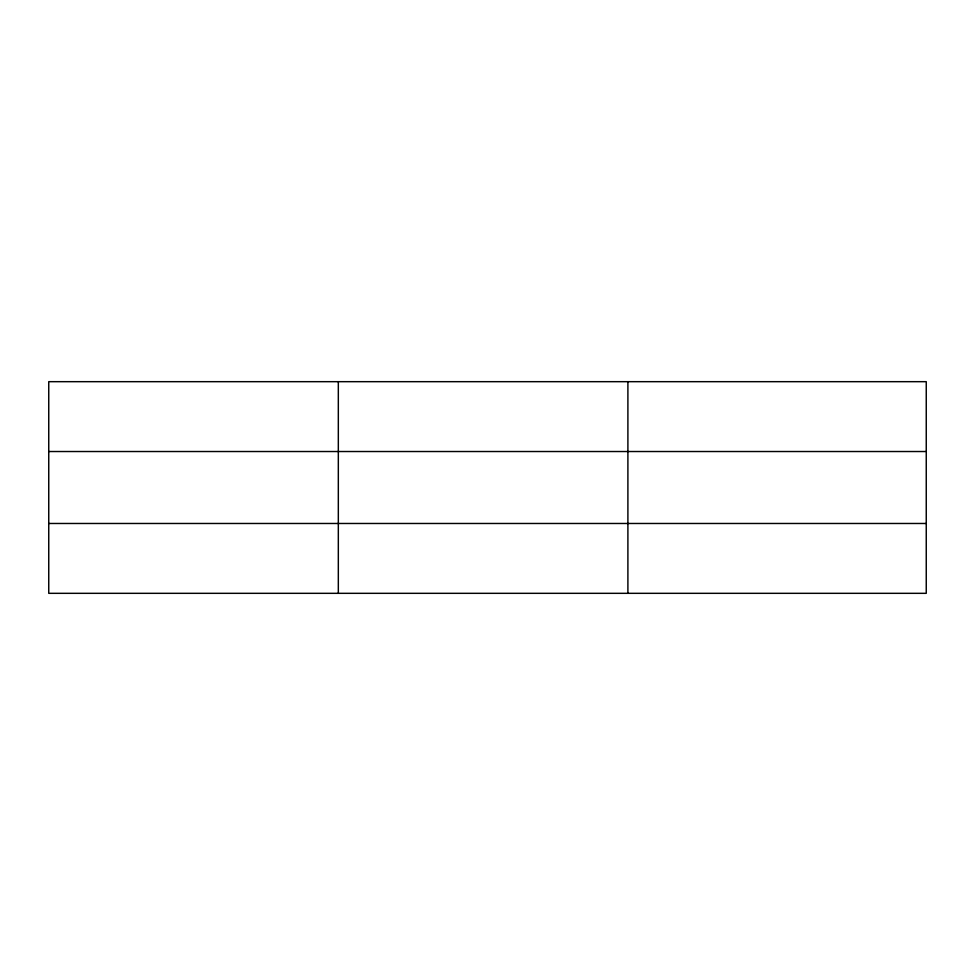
<?xml version="1.0" encoding="UTF-8"?>
<svg xmlns="http://www.w3.org/2000/svg" width="975" height="975" viewBox="0 0 975 975"><rect width="100%" height="100%" fill="white"/><g stroke="black" fill="none" stroke-linecap="round" stroke-linejoin="round"><path stroke-width="1.46" d="M338.325 381.676L338.325 593.324M627.9 381.676L627.9 593.324M926.25 451.523L926.25 381.676L48.75 381.676L48.75 593.324L926.25 593.324L926.25 451.523L48.75 451.523M48.75 523.477L926.25 523.477"/></g></svg>
